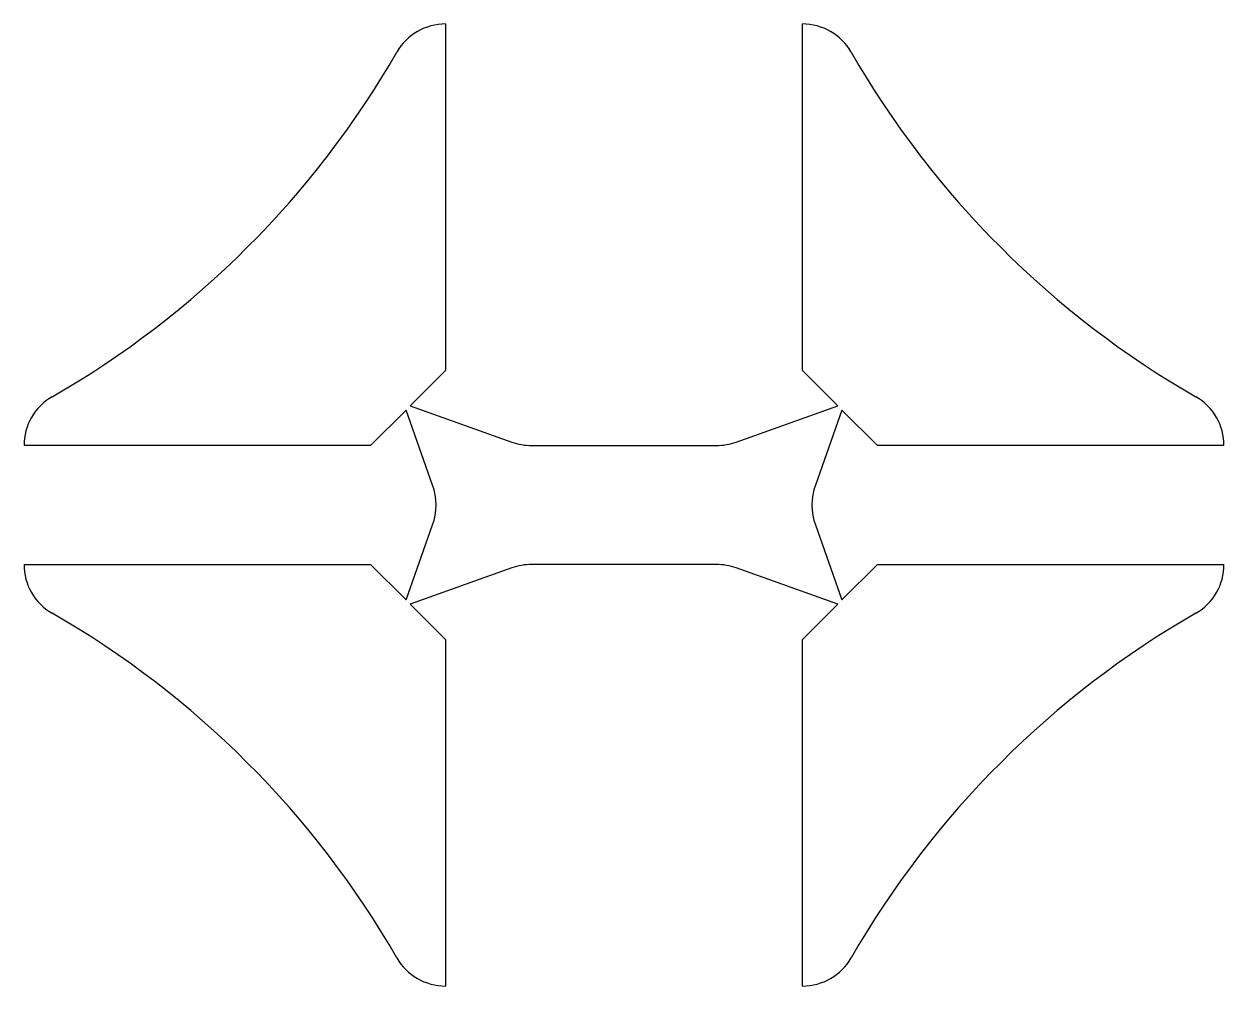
# Model space of a CAD drawing. Header units: millimetres. Extents: x 0 to 128, y 0 to 103.
import ezdxf

# ---------------------------------------------------------------- set-up
doc = ezdxf.new("R2010")
doc.units = ezdxf.units.MM

msp = doc.modelspace()

# ---------------------------------------------------------------- linework, layer by layer
at = {"linetype": 'CONTINUOUS'}
for p, q in [((45, 102.7), (45, 65.7)), ((83.1, 65.7), (83.1, 102.7)), ((45, 65.7), (41.22, 61.92)), ((86.88, 61.92), (83.1, 65.7)), ((41.22, 61.92), (52.06, 58.07)), ((76.04, 58.07), (86.88, 61.92)), ((40.78, 61.48), (37, 57.7)), ((43.62, 53.48), (40.78, 61.48)), ((87.32, 61.48), (84.48, 53.48)), ((91.1, 57.7), (87.32, 61.48)), ((37, 57.7), (0, 57.7)), ((54.19, 57.7), (73.91, 57.7)), ((128.1, 57.7), (91.1, 57.7)), ((40.78, 41.22), (43.62, 49.22)), ((84.48, 49.22), (87.32, 41.22)), ((0, 45), (37, 45)), ((37, 45), (40.78, 41.22)), ((73.91, 45), (54.19, 45)), ((87.32, 41.22), (91.1, 45)), ((91.1, 45), (128.1, 45)), ((52.06, 44.63), (41.22, 40.78)), ((86.88, 40.78), (76.04, 44.63)), ((41.22, 40.78), (45, 37)), ((83.1, 37), (86.88, 40.78)), ((45, 37), (45, 0)), ((83.1, 0), (83.1, 37))]:
    msp.add_line(p, q, dxfattribs=at)
for centre, radius, start, end in [((45, 96.7), 6, 90, 150.0794), ((83.1, 96.7), 6, 29.9207, 90), ((-46.87, 149.57), 100, 299.9203, 330.0797), ((174.97, 149.57), 100, 209.9203, 240.0797), ((6, 57.7), 6, 119.9207, 180), ((122.1, 57.7), 6, 0, 60.0794), ((54.19, 64.05), 6.35, 250.408, 270), ((73.91, 64.05), 6.35, 270, 289.5923), ((37.64, 51.35), 6.35, 340.408, 19.5921), ((90.46, 51.35), 6.35, 160.408, 199.5921), ((6, 45), 6, 180, 240.0793), ((54.19, 38.65), 6.35, 90, 109.5929), ((73.91, 38.65), 6.35, 70.4079, 90), ((122.1, 45), 6, 299.9206, 0), ((-46.87, -46.87), 100, 29.9203, 60.0797), ((174.97, -46.87), 100, 119.9203, 150.0797), ((45, 6), 6, 209.9207, 270), ((83.1, 6), 6, 270, 330.0793)]:
    msp.add_arc(centre, radius, start, end, dxfattribs=at)

doc.saveas('drawing.dxf')
